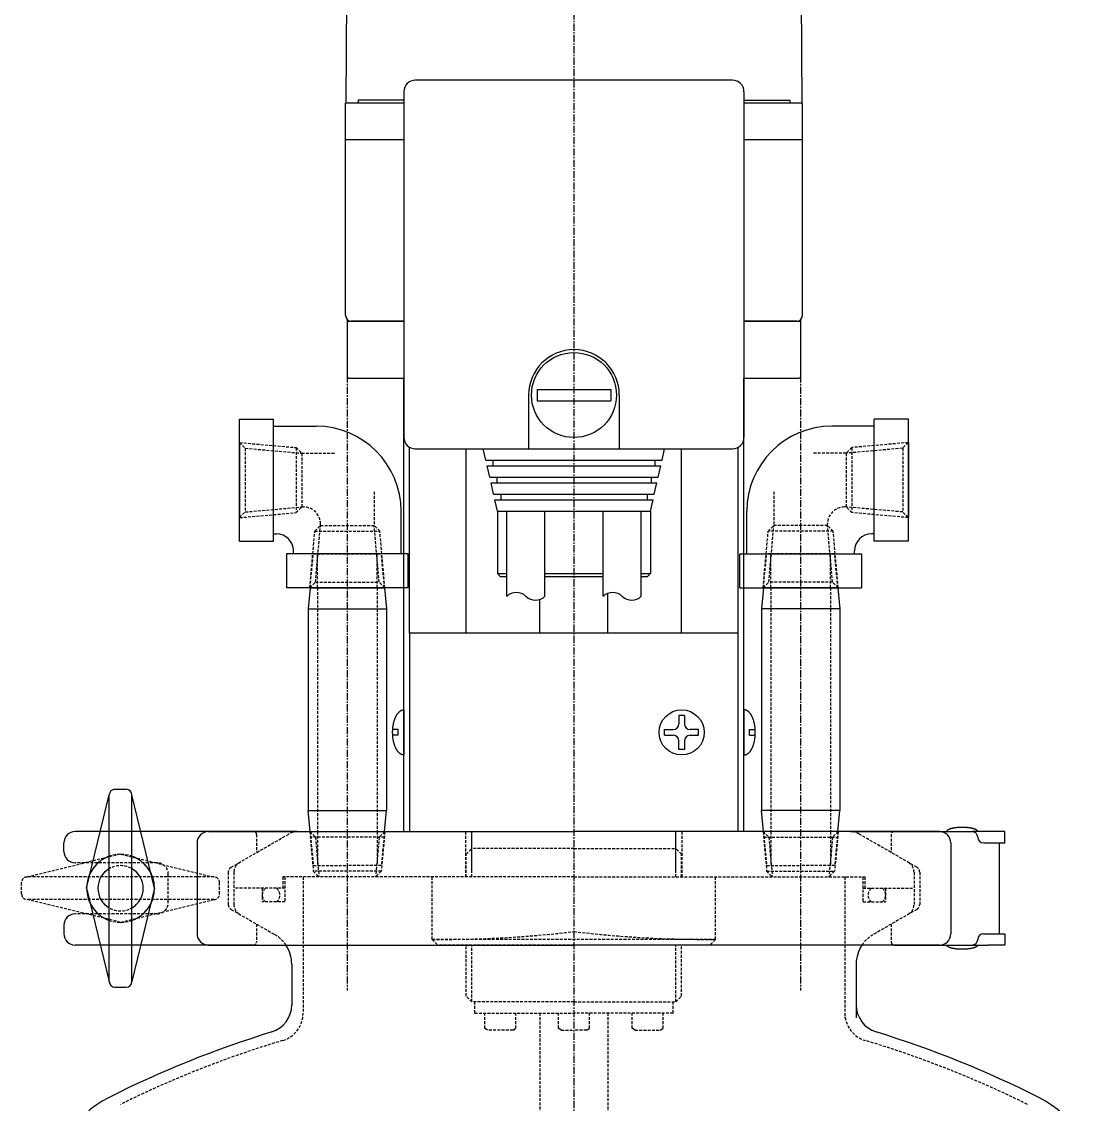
# Model space of a CAD drawing. Extents: x 248 to 1051, y 18 to 1053.
# Drawn here: x 669 to 858.5, y 479.4 to 670.4 of the extents above; entities that cross this region are included whole.
import ezdxf

# ---------------------------------------------------------------- set-up
doc = ezdxf.new("R2010")
doc.units = 0
doc.linetypes.add('CENTER', pattern=[2, 1.25, -0.25, 0.25, -0.25])
doc.linetypes.add('DASHED', pattern=[0.75, 0.5, -0.25])
doc.layers.get('0').update_dxf_attribs({"linetype": 'CONTINUOUS'})
doc.layers.add('CENTER', color=1, linetype='CENTER')

msp = doc.modelspace()

# ---------------------------------------------------------------- linework, layer by layer
at = {"color": 7, "linetype": 'CONTINUOUS'}
for p, q in [((726.3, 656.02), (726.7, 727.52)), ((806.3, 727.52), (806.7, 656.02)), ((794.5, 660.02), (738.5, 660.02)), ((736.5, 658.02), (736.5, 597.02)), ((796.5, 658.02), (796.5, 597.02)), ((736.5, 656.02), (726.2, 656.02)), ((726.2, 618.52), (726.2, 656.02)), ((728.42, 656.52), (728.42, 656.02)), ((736.5, 656.52), (728.42, 656.52)), ((796.5, 656.52), (804.58, 656.52)), ((806.8, 656.02), (796.5, 656.02)), ((804.58, 656.52), (804.58, 656.02)), ((806.8, 618.52), (806.8, 656.02)), ((736.5, 649.52), (726.2, 649.52)), ((806.8, 649.52), (796.5, 649.52)), ((726.5, 617.32), (726.7, 617.52)), ((726.5, 617.32), (726.5, 607.72)), ((726.7, 617.52), (736.5, 617.52)), ((736.5, 617.52), (727.2, 617.52)), ((805.8, 617.52), (796.5, 617.52)), ((796.5, 617.52), (806.3, 617.52)), ((806.3, 617.52), (806.5, 617.32)), ((806.5, 617.32), (806.5, 607.72)), ((726.5, 607.72), (726.7, 607.52)), ((726.7, 607.52), (736.5, 607.52)), ((736.5, 527.52), (736.5, 607.52)), ((796.5, 607.52), (806.3, 607.52)), ((796.5, 527.52), (796.5, 607.52)), ((806.5, 607.72), (806.3, 607.52)), ((760, 605.52), (760, 603.52)), ((760, 605.52), (773, 605.52)), ((773, 605.52), (773, 603.52)), ((758.5, 604.52), (758.5, 595.02)), ((760, 603.52), (773, 603.52)), ((774.5, 604.52), (774.5, 595.02)), ((707.5, 578.77), (707.5, 600.27)), ((707.5, 600.27), (713.5, 600.27)), ((713.5, 578.77), (713.5, 600.27)), ((825.5, 600.27), (819.5, 600.27)), ((819.5, 578.77), (819.5, 600.27)), ((825.5, 578.77), (825.5, 600.27)), ((713.5, 599.02), (721, 599.02)), ((819.5, 599.02), (812, 599.02)), ((707.5, 596.14), (707.5, 582.89)), ((825.5, 596.14), (825.5, 582.89)), ((737.5, 562.52), (737.5, 595.28)), ((738.5, 595.02), (794.5, 595.02)), ((747.5, 562.52), (747.5, 595.02)), ((750.96, 593.02), (750.5, 595.02)), ((782.05, 593.02), (782.5, 595.02)), ((785.5, 562.52), (785.5, 595.02)), ((795.5, 562.52), (795.5, 595.28)), ((750.96, 593.02), (782.05, 593.02)), ((751.64, 590.02), (751.18, 592.02)), ((751.18, 592.02), (781.82, 592.02)), ((752.21, 593.02), (752.21, 592.02)), ((780.79, 593.02), (780.79, 592.02)), ((781.36, 590.02), (781.82, 592.02)), ((751.64, 590.02), (781.36, 590.02)), ((752.32, 587.02), (751.86, 589.02)), ((751.86, 589.02), (781.14, 589.02)), ((752.89, 590.02), (752.89, 589.02)), ((780.11, 590.02), (780.11, 589.02)), ((780.68, 587.02), (781.14, 589.02)), ((752.32, 587.02), (780.68, 587.02)), ((753.57, 587.02), (753.57, 586.02)), ((779.43, 587.02), (779.43, 586.02)), ((753, 584.02), (752.55, 586.02)), ((752.55, 586.02), (780.46, 586.02)), ((780, 584.02), (780.46, 586.02)), ((736, 576.52), (736, 584.02)), ((753, 584.02), (753, 573.02)), ((753, 584.02), (780, 584.02)), ((754.65, 569.02), (754.65, 584.02)), ((761.35, 568.99), (761.35, 584.02)), ((771.65, 569.02), (771.65, 584.02)), ((778.35, 568.99), (778.35, 584.02)), ((780, 584.02), (780, 573.02)), ((797, 576.52), (797, 584.02)), ((707.5, 578.77), (713.5, 578.77)), ((713.5, 580.02), (714, 580.02)), ((819.5, 580.02), (819, 580.02)), ((825.5, 578.77), (819.5, 578.77)), ((717, 576.52), (717, 577.02)), ((816, 576.52), (816, 577.02)), ((715.75, 576.52), (715.75, 570.52)), ((737.25, 576.52), (715.75, 576.52)), ((737.25, 570.52), (737.25, 576.52)), ((795.75, 570.52), (795.75, 576.52)), ((795.75, 576.52), (817.25, 576.52)), ((817.25, 576.52), (817.25, 570.52)), ((753, 573.02), (754.65, 573.02)), ((753.5, 572.52), (753, 573.02)), ((761.35, 573.02), (771.65, 573.02)), ((778.35, 573.02), (780, 573.02)), ((780, 573.02), (779.5, 572.52)), ((753.5, 572.52), (754.65, 572.52)), ((761.35, 572.52), (771.65, 572.52)), ((778.35, 572.52), (779.5, 572.52)), ((737.25, 570.52), (715.75, 570.52)), ((719.94, 570.52), (719.6, 566.82)), ((719.88, 570.52), (733.13, 570.52)), ((719.94, 570.52), (733.06, 570.52)), ((733.06, 570.52), (733.4, 566.82)), ((772.5, 562.52), (772.5, 569.55)), ((795.75, 570.52), (817.25, 570.52)), ((799.94, 570.52), (799.6, 566.82)), ((813.13, 570.52), (799.88, 570.52)), ((813.06, 570.52), (799.94, 570.52)), ((813.06, 570.52), (813.4, 566.82)), ((760.5, 562.52), (760.5, 568.47)), ((719.6, 566.82), (719.6, 531.22)), ((719.6, 566.82), (733.4, 566.82)), ((733.4, 566.82), (733.4, 531.22)), ((799.6, 566.82), (799.6, 531.22)), ((813.4, 566.82), (799.6, 566.82)), ((813.4, 566.82), (813.4, 531.22)), ((795.5, 562.52), (737.5, 562.52)), ((737.5, 562.52), (737.5, 527.52)), ((795.5, 527.52), (795.5, 562.52)), ((736.5, 549), (736.5, 541.03)), ((796.5, 549), (796.5, 541.03)), ((785, 548.02), (785, 546.52)), ((786, 548.02), (785, 548.02)), ((786, 548.02), (786, 546.52)), ((735.5, 545.52), (734.52, 545.52)), ((735.5, 544.52), (734.52, 544.52)), ((735.5, 544.52), (735.5, 545.52)), ((782.5, 545.52), (784, 545.52)), ((782.5, 544.52), (782.5, 545.52)), ((782.5, 544.52), (784, 544.52)), ((788.5, 545.52), (787, 545.52)), ((787, 544.52), (788.5, 544.52)), ((788.5, 544.52), (788.5, 545.52)), ((797.5, 544.52), (797.5, 545.52)), ((797.5, 545.52), (798.49, 545.52)), ((797.5, 544.52), (798.49, 544.52)), ((785, 542.02), (785, 543.52)), ((786, 543.52), (786, 542.02)), ((786, 542.02), (785, 542.02)), ((685.5, 534.98), (687.5, 534.98)), ((680.5, 517.52), (684.5, 533.98)), ((684.5, 501.06), (684.5, 533.98)), ((692.5, 517.52), (688.5, 533.98)), ((688.5, 501.06), (688.5, 533.98)), ((719.94, 527.52), (719.6, 531.22)), ((719.6, 531.22), (733.4, 531.22)), ((733.06, 527.52), (733.4, 531.22)), ((813.4, 531.22), (799.6, 531.22)), ((799.94, 527.52), (799.6, 531.22)), ((813.06, 527.52), (813.4, 531.22)), ((702, 527.52), (678.5, 527.52)), ((702, 527.52), (766.5, 527.52)), ((710, 527.52), (702, 527.52)), ((717.7, 527.52), (710, 527.52)), ((719.94, 527.52), (733.06, 527.52)), ((831, 527.52), (766.5, 527.52)), ((813.06, 527.52), (799.94, 527.52)), ((815.3, 527.52), (823, 527.52)), ((823, 527.52), (831, 527.52)), ((831, 527.52), (836.75, 527.52)), ((842.51, 527.52), (836.75, 527.52)), ((842.51, 525.52), (842.51, 527.52)), ((676.5, 524.02), (676.5, 525.52)), ((700, 525.52), (700, 509.52)), ((833, 525.52), (833, 509.52)), ((837.75, 526.52), (837.75, 526.52)), ((838.75, 525.52), (841.54, 525.52)), ((841.54, 525.52), (842.51, 525.52)), ((841.54, 525.52), (841.54, 509.52)), ((680.5, 517.52), (684.5, 501.06)), ((692.5, 517.52), (688.5, 501.06)), ((676.5, 511.02), (676.5, 509.52)), ((837.75, 508.52), (837.75, 508.52)), ((838.75, 509.52), (841.54, 509.52)), ((841.54, 509.52), (842.51, 509.52)), ((842.51, 509.52), (842.51, 507.52)), ((702, 507.52), (678.5, 507.52)), ((710, 507.52), (702, 507.52)), ((702, 507.52), (766.5, 507.52)), ((710, 507.52), (716.23, 507.52)), ((831, 507.52), (766.5, 507.52)), ((823, 507.52), (816.78, 507.52)), ((823, 507.52), (831, 507.52)), ((831, 507.52), (839.54, 507.52)), ((842.51, 507.52), (839.54, 507.52)), ((716.7, 504.16), (716.7, 496.97)), ((816.3, 504.16), (816.3, 494.69)), ((685.5, 500.06), (687.5, 500.06))]:
    msp.add_line(p, q, dxfattribs=at)
at = {"color": 3, "linetype": 'DASHED'}
for p, q in [((707.5, 596.14), (708.5, 595.14)), ((707.5, 596.14), (717.47, 595.25)), ((825.5, 596.14), (815.53, 595.25)), ((825.5, 596.14), (824.5, 595.14)), ((708.5, 595.14), (718.47, 594.25)), ((708.5, 595.14), (708.5, 583.89)), ((717.47, 595.25), (717.47, 583.78)), ((717.47, 595.25), (718.47, 594.25)), ((718.47, 594.25), (718.47, 584.78)), ((718.47, 594.25), (724.45, 594.25)), ((814.53, 594.25), (808.55, 594.25)), ((815.53, 595.25), (814.53, 594.25)), ((824.5, 595.14), (814.53, 594.25)), ((814.53, 594.25), (814.53, 584.78)), ((815.53, 595.25), (815.53, 583.78)), ((824.5, 595.14), (824.5, 583.89)), ((731.24, 587.47), (731.24, 581.49)), ((801.77, 587.47), (801.77, 581.49)), ((708.5, 583.89), (718.47, 584.78)), ((717.47, 583.78), (718.47, 584.78)), ((718.47, 584.78), (718.77, 584.78)), ((814.53, 584.78), (814.24, 584.78)), ((815.53, 583.78), (814.53, 584.78)), ((824.5, 583.89), (814.53, 584.78)), ((707.5, 582.89), (708.5, 583.89)), ((707.5, 582.89), (717.47, 583.78)), ((825.5, 582.89), (815.53, 583.78)), ((825.5, 582.89), (824.5, 583.89)), ((719.88, 570.52), (720.77, 580.49)), ((720.77, 580.49), (721.77, 581.49)), ((720.77, 580.49), (732.24, 580.49)), ((720.88, 571.52), (721.77, 581.49)), ((721.77, 581.49), (721.77, 581.78)), ((721.77, 581.49), (731.24, 581.49)), ((732.24, 580.49), (731.24, 581.49)), ((732.13, 571.52), (731.24, 581.49)), ((733.13, 570.52), (732.24, 580.49)), ((799.88, 570.52), (800.77, 580.49)), ((800.77, 580.49), (801.77, 581.49)), ((812.24, 580.49), (800.77, 580.49)), ((800.88, 571.52), (801.77, 581.49)), ((811.24, 581.49), (801.77, 581.49)), ((811.24, 581.49), (811.24, 581.78)), ((812.24, 580.49), (811.24, 581.49)), ((812.13, 571.52), (811.24, 581.49)), ((813.13, 570.52), (812.24, 580.49)), ((719.94, 570.52), (720.5, 576.52)), ((720.5, 576.52), (732.5, 576.52)), ((721.25, 570.52), (721.25, 576.52)), ((731.75, 570.52), (731.75, 576.52)), ((733.06, 570.52), (732.5, 576.52)), ((799.94, 570.52), (800.5, 576.52)), ((812.5, 576.52), (800.5, 576.52)), ((801.25, 570.52), (801.25, 576.52)), ((811.75, 570.52), (811.75, 576.52)), ((813.06, 570.52), (812.5, 576.52)), ((719.88, 570.52), (720.88, 571.52)), ((720.88, 571.52), (732.13, 571.52)), ((733.13, 570.52), (732.13, 571.52)), ((799.88, 570.52), (800.88, 571.52)), ((812.13, 571.52), (800.88, 571.52)), ((813.13, 570.52), (812.13, 571.52)), ((721.25, 570.52), (721.25, 527.52)), ((731.75, 570.52), (731.75, 527.52)), ((801.25, 570.52), (801.25, 527.52)), ((811.75, 570.52), (811.75, 527.52)), ((706, 521.23), (716.2, 527.11)), ((719.88, 527.52), (720.5, 520.52)), ((719.88, 527.52), (720.88, 526.52)), ((719.94, 527.52), (720.5, 521.52)), ((721.25, 527.52), (721.25, 521.52)), ((731.75, 527.52), (731.75, 521.52)), ((733.13, 527.52), (732.13, 526.52)), ((733.06, 527.52), (732.5, 521.52)), ((733.13, 527.52), (732.5, 520.52)), ((747.4, 519.52), (747.4, 527.52)), ((748.5, 520.52), (748.5, 527.52)), ((748.5, 519.52), (748.5, 527.52)), ((784.5, 519.52), (784.5, 527.52)), ((784.5, 520.52), (784.5, 527.52)), ((785.6, 519.52), (785.6, 527.52)), ((799.88, 527.52), (800.88, 526.52)), ((799.88, 527.52), (800.5, 520.52)), ((799.94, 527.52), (800.5, 521.52)), ((801.25, 527.52), (801.25, 521.52)), ((811.75, 527.52), (811.75, 521.52)), ((813.13, 527.52), (812.13, 526.52)), ((813.13, 527.52), (812.5, 520.52)), ((813.06, 527.52), (812.5, 521.52)), ((827, 521.23), (816.8, 527.11)), ((710.5, 527.02), (710.5, 523.83)), ((733.04, 526.52), (719.96, 526.52)), ((720.88, 526.52), (721.5, 519.52)), ((732.13, 526.52), (731.5, 519.52)), ((799.96, 526.52), (813.04, 526.52)), ((800.88, 526.52), (801.5, 519.52)), ((812.13, 526.52), (811.5, 519.52)), ((822.5, 527.02), (822.5, 523.83)), ((686.5, 523.52), (670.04, 519.52)), ((686.5, 523.52), (702.96, 519.52)), ((747.5, 523.52), (748.5, 524.52)), ((747.5, 519.52), (747.5, 523.52)), ((766.5, 524.52), (748.5, 524.52)), ((766.5, 524.52), (784.5, 524.52)), ((785.5, 523.52), (784.5, 524.52)), ((785.5, 519.52), (785.5, 523.52)), ((692.92, 522.02), (678.5, 522.02)), ((720.5, 521.52), (726.5, 521.52)), ((732.5, 521.52), (726.5, 521.52)), ((800.5, 521.52), (806.5, 521.52)), ((812.5, 521.52), (806.5, 521.52)), ((702.96, 519.52), (670.04, 519.52)), ((694.92, 515.02), (694.92, 520.02)), ((705.5, 520.36), (705.5, 514.67)), ((706.5, 520.36), (706.5, 514.67)), ((766.5, 519.52), (715.15, 519.52)), ((715.15, 519.52), (715.15, 517.52)), ((715.5, 519.52), (715.5, 515.12)), ((718.7, 519.52), (718.7, 495.48)), ((732.5, 520.52), (720.5, 520.52)), ((720.5, 520.52), (721.5, 519.52)), ((732.5, 520.52), (731.5, 519.52)), ((741.5, 508.52), (741.5, 519.52)), ((766.5, 519.52), (817.85, 519.52)), ((791.5, 508.52), (791.5, 519.52)), ((800.5, 520.52), (812.5, 520.52)), ((800.5, 520.52), (801.5, 519.52)), ((812.5, 520.52), (811.5, 519.52)), ((814.3, 519.52), (814.3, 494.57)), ((817.5, 519.52), (817.5, 515.12)), ((817.85, 519.52), (817.85, 517.52)), ((826.5, 520.36), (826.5, 514.67)), ((827.5, 520.36), (827.5, 514.67)), ((669.04, 516.52), (669.04, 518.52)), ((703.96, 516.52), (703.96, 518.52)), ((715.5, 517.52), (706.5, 517.52)), ((711.5, 517.52), (711.5, 515.12)), ((817.5, 517.52), (826.5, 517.52)), ((821.5, 517.52), (821.5, 515.12)), ((686.5, 511.52), (670.04, 515.52)), ((702.96, 515.52), (670.04, 515.52)), ((686.5, 511.52), (702.96, 515.52)), ((706, 513.81), (713.7, 509.36)), ((715.5, 515.12), (711.5, 515.12)), ((817.5, 515.12), (821.5, 515.12)), ((827, 513.81), (819.3, 509.36)), ((692.92, 513.02), (678.5, 513.02)), ((710.5, 511.21), (710.5, 508.02)), ((822.5, 511.21), (822.5, 508.02)), ((741.5, 508.52), (742.5, 507.52)), ((791.5, 508.52), (741.5, 508.52)), ((791.5, 508.52), (790.5, 507.52)), ((790.5, 507.52), (742.5, 507.52)), ((747.5, 498.52), (747.5, 507.52)), ((748.5, 497.52), (748.5, 507.52)), ((784.5, 497.52), (784.5, 507.52)), ((785.5, 498.52), (785.5, 507.52)), ((748.5, 497.52), (747.5, 498.52)), ((748.5, 497.52), (747.5, 498.52)), ((784.5, 497.52), (785.5, 498.52)), ((784.5, 497.52), (785.5, 498.52)), ((766.5, 497.52), (748.5, 497.52)), ((749, 495.52), (749, 497.52)), ((766.5, 497.52), (784.5, 497.52)), ((784, 495.52), (784, 497.52)), ((749, 495.52), (766.5, 495.52)), ((750.75, 492.82), (750.75, 495.52)), ((756.25, 492.82), (756.25, 495.52)), ((760.5, 495.52), (760.5, 349.52)), ((763.75, 492.82), (763.75, 495.52)), ((784, 495.52), (766.5, 495.52)), ((769.25, 492.82), (769.25, 495.52)), ((772.5, 495.52), (772.5, 349.52)), ((776.75, 492.82), (776.75, 495.52)), ((782.25, 492.82), (782.25, 495.52)), ((751.27, 492.52), (750.75, 492.82)), ((755.73, 492.52), (756.25, 492.82)), ((764.27, 492.52), (763.75, 492.82)), ((768.73, 492.52), (769.25, 492.82)), ((777.27, 492.52), (776.75, 492.82)), ((781.73, 492.52), (782.25, 492.82)), ((755.73, 492.52), (751.27, 492.52)), ((764.27, 492.52), (766.5, 492.52)), ((768.73, 492.52), (766.5, 492.52)), ((777.27, 492.52), (781.73, 492.52))]:
    msp.add_line(p, q, dxfattribs=at)
at = {"color": 7, "linetype": 'CONTINUOUS'}
for points in [[(736.5, 541.03, 0), (736.45, 541.03, 0), (736.4, 541.04, 0), (736.35, 541.04, 0), (736.3, 541.05, 0), (736.26, 541.06, 0), (736.21, 541.08, 0), (736.16, 541.09, 0), (736.11, 541.11, 0), (736.06, 541.13, 0), (736.01, 541.15, 0), (735.97, 541.18, 0), (735.92, 541.2, 0), (735.87, 541.23, 0), (735.83, 541.27, 0), (735.78, 541.3, 0), (735.74, 541.34, 0), (735.69, 541.38, 0), (735.65, 541.41, 0), (735.6, 541.46, 0), (735.56, 541.5, 0), (735.51, 541.55, 0), (735.47, 541.6, 0), (735.43, 541.65, 0), (735.39, 541.7, 0), (735.35, 541.76, 0), (735.31, 541.82, 0), (735.27, 541.88, 0), (735.23, 541.94, 0), (735.2, 542, 0), (735.16, 542.07, 0), (735.12, 542.13, 0), (735.09, 542.2, 0), (735.05, 542.27, 0), (735.02, 542.34, 0), (734.99, 542.41, 0), (734.96, 542.49, 0), (734.92, 542.57, 0), (734.89, 542.64, 0), (734.87, 542.72, 0), (734.84, 542.8, 0), (734.81, 542.88, 0), (734.78, 542.97, 0), (734.76, 543.05, 0), (734.74, 543.14, 0), (734.71, 543.23, 0), (734.69, 543.31, 0), (734.67, 543.4, 0), (734.65, 543.49, 0), (734.63, 543.58, 0), (734.62, 543.67, 0), (734.6, 543.77, 0), (734.59, 543.86, 0), (734.57, 543.95, 0), (734.56, 544.05, 0), (734.55, 544.14, 0), (734.54, 544.24, 0), (734.53, 544.34, 0), (734.52, 544.43, 0), (734.52, 544.53, 0), (734.51, 544.63, 0), (734.51, 544.72, 0), (734.5, 544.82, 0), (734.5, 544.92, 0), (734.5, 545.02, 0), (734.5, 545.11, 0), (734.5, 545.21, 0), (734.51, 545.31, 0), (734.51, 545.41, 0), (734.52, 545.5, 0), (734.52, 545.6, 0), (734.53, 545.7, 0), (734.54, 545.79, 0), (734.55, 545.89, 0), (734.56, 545.98, 0), (734.57, 546.08, 0), (734.59, 546.17, 0), (734.6, 546.27, 0), (734.62, 546.36, 0), (734.63, 546.45, 0), (734.65, 546.54, 0), (734.67, 546.63, 0), (734.69, 546.72, 0), (734.71, 546.81, 0), (734.74, 546.89, 0), (734.76, 546.98, 0), (734.78, 547.07, 0), (734.81, 547.15, 0), (734.84, 547.23, 0), (734.87, 547.31, 0), (734.89, 547.39, 0), (734.92, 547.47, 0), (734.96, 547.54, 0), (734.99, 547.62, 0), (735.02, 547.69, 0), (735.05, 547.76, 0), (735.09, 547.83, 0), (735.12, 547.9, 0), (735.16, 547.97, 0), (735.2, 548.03, 0), (735.23, 548.1, 0), (735.27, 548.16, 0), (735.31, 548.22, 0), (735.35, 548.27, 0), (735.39, 548.33, 0), (735.43, 548.38, 0), (735.47, 548.43, 0), (735.51, 548.48, 0), (735.56, 548.53, 0), (735.6, 548.58, 0), (735.65, 548.62, 0), (735.69, 548.66, 0), (735.74, 548.7, 0), (735.78, 548.73, 0), (735.83, 548.77, 0), (735.87, 548.8, 0), (735.92, 548.83, 0), (735.97, 548.86, 0), (736.01, 548.88, 0), (736.06, 548.9, 0), (736.11, 548.92, 0), (736.16, 548.94, 0), (736.21, 548.96, 0), (736.26, 548.97, 0), (736.3, 548.98, 0), (736.35, 548.99, 0), (736.4, 549, 0), (736.45, 549, 0), (736.5, 549, 0)], [(796.5, 541.03, 0), (796.55, 541.03, 0), (796.6, 541.04, 0), (796.65, 541.04, 0), (796.7, 541.05, 0), (796.75, 541.06, 0), (796.79, 541.08, 0), (796.84, 541.09, 0), (796.89, 541.11, 0), (796.94, 541.13, 0), (796.99, 541.15, 0), (797.03, 541.18, 0), (797.08, 541.2, 0), (797.13, 541.23, 0), (797.17, 541.27, 0), (797.22, 541.3, 0), (797.27, 541.34, 0), (797.31, 541.38, 0), (797.36, 541.41, 0), (797.4, 541.46, 0), (797.44, 541.5, 0), (797.49, 541.55, 0), (797.53, 541.6, 0), (797.57, 541.65, 0), (797.61, 541.7, 0), (797.65, 541.76, 0), (797.69, 541.82, 0), (797.73, 541.88, 0), (797.77, 541.94, 0), (797.81, 542, 0), (797.84, 542.07, 0), (797.88, 542.13, 0), (797.91, 542.2, 0), (797.95, 542.27, 0), (797.98, 542.34, 0), (798.01, 542.41, 0), (798.05, 542.49, 0), (798.08, 542.57, 0), (798.11, 542.64, 0), (798.14, 542.72, 0), (798.16, 542.8, 0), (798.19, 542.88, 0), (798.22, 542.97, 0), (798.24, 543.05, 0), (798.26, 543.14, 0), (798.29, 543.23, 0), (798.31, 543.31, 0), (798.33, 543.4, 0), (798.35, 543.49, 0), (798.37, 543.58, 0), (798.38, 543.67, 0), (798.4, 543.77, 0), (798.41, 543.86, 0), (798.43, 543.95, 0), (798.44, 544.05, 0), (798.45, 544.14, 0), (798.46, 544.24, 0), (798.47, 544.34, 0), (798.48, 544.43, 0), (798.49, 544.53, 0), (798.49, 544.63, 0), (798.5, 544.72, 0), (798.5, 544.82, 0), (798.5, 544.92, 0), (798.5, 545.02, 0), (798.5, 545.11, 0), (798.5, 545.21, 0), (798.5, 545.31, 0), (798.49, 545.41, 0), (798.49, 545.5, 0), (798.48, 545.6, 0), (798.47, 545.7, 0), (798.46, 545.79, 0), (798.45, 545.89, 0), (798.44, 545.98, 0), (798.43, 546.08, 0), (798.41, 546.17, 0), (798.4, 546.27, 0), (798.38, 546.36, 0), (798.37, 546.45, 0), (798.35, 546.54, 0), (798.33, 546.63, 0), (798.31, 546.72, 0), (798.29, 546.81, 0), (798.26, 546.89, 0), (798.24, 546.98, 0), (798.22, 547.07, 0), (798.19, 547.15, 0), (798.16, 547.23, 0), (798.14, 547.31, 0), (798.11, 547.39, 0), (798.08, 547.47, 0), (798.05, 547.54, 0), (798.01, 547.62, 0), (797.98, 547.69, 0), (797.95, 547.76, 0), (797.91, 547.83, 0), (797.88, 547.9, 0), (797.84, 547.97, 0), (797.81, 548.03, 0), (797.77, 548.1, 0), (797.73, 548.16, 0), (797.69, 548.22, 0), (797.65, 548.27, 0), (797.61, 548.33, 0), (797.57, 548.38, 0), (797.53, 548.43, 0), (797.49, 548.48, 0), (797.44, 548.53, 0), (797.4, 548.58, 0), (797.36, 548.62, 0), (797.31, 548.66, 0), (797.27, 548.7, 0), (797.22, 548.73, 0), (797.17, 548.77, 0), (797.13, 548.8, 0), (797.08, 548.83, 0), (797.03, 548.86, 0), (796.99, 548.88, 0), (796.94, 548.9, 0), (796.89, 548.92, 0), (796.84, 548.94, 0), (796.79, 548.96, 0), (796.75, 548.97, 0), (796.7, 548.98, 0), (796.65, 548.99, 0), (796.6, 549, 0), (796.55, 549, 0), (796.5, 549, 0)], [(837.75, 527.52, 0), (837.75, 527.53, 0), (837.75, 527.55, 0), (837.74, 527.57, 0), (837.74, 527.59, 0), (837.73, 527.61, 0), (837.72, 527.63, 0), (837.71, 527.64, 0), (837.7, 527.66, 0), (837.68, 527.68, 0), (837.67, 527.7, 0), (837.65, 527.72, 0), (837.63, 527.73, 0), (837.61, 527.75, 0), (837.59, 527.77, 0), (837.57, 527.78, 0), (837.54, 527.8, 0), (837.51, 527.82, 0), (837.49, 527.84, 0), (837.46, 527.85, 0), (837.43, 527.87, 0), (837.39, 527.88, 0), (837.36, 527.9, 0), (837.32, 527.92, 0), (837.29, 527.93, 0), (837.25, 527.95, 0), (837.21, 527.96, 0), (837.17, 527.98, 0), (837.13, 527.99, 0), (837.08, 528, 0), (837.04, 528.02, 0), (836.99, 528.03, 0), (836.95, 528.04, 0), (836.9, 528.06, 0), (836.85, 528.07, 0), (836.8, 528.08, 0), (836.75, 528.09, 0), (836.69, 528.11, 0), (836.64, 528.12, 0), (836.58, 528.13, 0), (836.53, 528.14, 0), (836.47, 528.15, 0), (836.41, 528.16, 0), (836.36, 528.17, 0), (836.3, 528.17, 0), (836.24, 528.18, 0), (836.18, 528.19, 0), (836.12, 528.2, 0), (836.05, 528.21, 0), (835.99, 528.21, 0), (835.93, 528.22, 0), (835.86, 528.23, 0), (835.8, 528.23, 0), (835.73, 528.24, 0), (835.67, 528.24, 0), (835.6, 528.25, 0), (835.54, 528.25, 0), (835.47, 528.25, 0), (835.4, 528.25, 0), (835.34, 528.26, 0), (835.27, 528.26, 0), (835.2, 528.26, 0), (835.14, 528.26, 0), (835.07, 528.26, 0), (835, 528.26, 0), (834.93, 528.26, 0), (834.87, 528.26, 0), (834.8, 528.26, 0), (834.73, 528.26, 0), (834.66, 528.26, 0), (834.6, 528.25, 0), (834.53, 528.25, 0), (834.46, 528.25, 0), (834.4, 528.25, 0), (834.33, 528.24, 0), (834.27, 528.24, 0), (834.2, 528.23, 0), (834.14, 528.23, 0), (834.07, 528.22, 0), (834.01, 528.21, 0), (833.95, 528.21, 0), (833.89, 528.2, 0), (833.83, 528.19, 0), (833.76, 528.18, 0), (833.71, 528.17, 0), (833.64, 528.17, 0), (833.59, 528.16, 0), (833.53, 528.15, 0), (833.47, 528.14, 0), (833.42, 528.13, 0), (833.36, 528.12, 0), (833.31, 528.11, 0), (833.26, 528.09, 0), (833.21, 528.08, 0), (833.15, 528.07, 0), (833.11, 528.06, 0), (833.06, 528.04, 0), (833.01, 528.03, 0), (832.96, 528.02, 0), (832.92, 528, 0), (832.88, 527.99, 0), (832.83, 527.98, 0), (832.79, 527.96, 0), (832.75, 527.95, 0), (832.71, 527.93, 0), (832.68, 527.92, 0), (832.64, 527.9, 0), (832.61, 527.88, 0), (832.58, 527.87, 0), (832.54, 527.85, 0), (832.51, 527.84, 0), (832.49, 527.82, 0), (832.46, 527.8, 0), (832.43, 527.78, 0), (832.41, 527.77, 0), (832.39, 527.75, 0), (832.37, 527.73, 0), (832.35, 527.72, 0), (832.33, 527.7, 0), (832.32, 527.68, 0), (832.3, 527.66, 0), (832.29, 527.64, 0), (832.28, 527.63, 0), (832.27, 527.61, 0), (832.26, 527.59, 0), (832.26, 527.57, 0), (832.25, 527.55, 0), (832.25, 527.53, 0), (832.25, 527.52, 0)], [(837.75, 507.52, 0), (837.75, 507.5, 0), (837.75, 507.48, 0), (837.74, 507.46, 0), (837.74, 507.44, 0), (837.73, 507.43, 0), (837.72, 507.41, 0), (837.71, 507.39, 0), (837.7, 507.37, 0), (837.68, 507.35, 0), (837.67, 507.33, 0), (837.65, 507.32, 0), (837.63, 507.3, 0), (837.61, 507.28, 0), (837.59, 507.26, 0), (837.57, 507.25, 0), (837.54, 507.23, 0), (837.51, 507.21, 0), (837.49, 507.2, 0), (837.46, 507.18, 0), (837.43, 507.16, 0), (837.39, 507.15, 0), (837.36, 507.13, 0), (837.32, 507.12, 0), (837.29, 507.1, 0), (837.25, 507.09, 0), (837.21, 507.07, 0), (837.17, 507.06, 0), (837.13, 507.04, 0), (837.08, 507.03, 0), (837.04, 507.01, 0), (836.99, 507, 0), (836.95, 506.99, 0), (836.9, 506.98, 0), (836.85, 506.96, 0), (836.8, 506.95, 0), (836.75, 506.94, 0), (836.69, 506.93, 0), (836.64, 506.92, 0), (836.58, 506.91, 0), (836.53, 506.9, 0), (836.47, 506.89, 0), (836.41, 506.88, 0), (836.36, 506.87, 0), (836.3, 506.86, 0), (836.24, 506.85, 0), (836.18, 506.84, 0), (836.12, 506.83, 0), (836.05, 506.83, 0), (835.99, 506.82, 0), (835.93, 506.81, 0), (835.86, 506.81, 0), (835.8, 506.8, 0), (835.73, 506.8, 0), (835.67, 506.79, 0), (835.6, 506.79, 0), (835.54, 506.78, 0), (835.47, 506.78, 0), (835.4, 506.78, 0), (835.34, 506.77, 0), (835.27, 506.77, 0), (835.2, 506.77, 0), (835.14, 506.77, 0), (835.07, 506.77, 0), (835, 506.77, 0), (834.93, 506.77, 0), (834.87, 506.77, 0), (834.8, 506.77, 0), (834.73, 506.77, 0), (834.66, 506.77, 0), (834.6, 506.78, 0), (834.53, 506.78, 0), (834.46, 506.78, 0), (834.4, 506.79, 0), (834.33, 506.79, 0), (834.27, 506.8, 0), (834.2, 506.8, 0), (834.14, 506.81, 0), (834.07, 506.81, 0), (834.01, 506.82, 0), (833.95, 506.83, 0), (833.89, 506.83, 0), (833.83, 506.84, 0), (833.76, 506.85, 0), (833.71, 506.86, 0), (833.64, 506.87, 0), (833.59, 506.88, 0), (833.53, 506.89, 0), (833.47, 506.9, 0), (833.42, 506.91, 0), (833.36, 506.92, 0), (833.31, 506.93, 0), (833.26, 506.94, 0), (833.21, 506.95, 0), (833.15, 506.96, 0), (833.11, 506.98, 0), (833.06, 506.99, 0), (833.01, 507, 0), (832.96, 507.01, 0), (832.92, 507.03, 0), (832.88, 507.04, 0), (832.83, 507.06, 0), (832.79, 507.07, 0), (832.75, 507.09, 0), (832.71, 507.1, 0), (832.68, 507.12, 0), (832.64, 507.13, 0), (832.61, 507.15, 0), (832.58, 507.16, 0), (832.54, 507.18, 0), (832.51, 507.2, 0), (832.49, 507.21, 0), (832.46, 507.23, 0), (832.43, 507.25, 0), (832.41, 507.26, 0), (832.39, 507.28, 0), (832.37, 507.3, 0), (832.35, 507.32, 0), (832.33, 507.33, 0), (832.32, 507.35, 0), (832.3, 507.37, 0), (832.29, 507.39, 0), (832.28, 507.41, 0), (832.27, 507.43, 0), (832.26, 507.44, 0), (832.26, 507.46, 0), (832.25, 507.48, 0), (832.25, 507.5, 0), (832.25, 507.52, 0)]]:
    msp.add_polyline3d(points, dxfattribs=at)
for centre, radius in [((766.5, 604.52), 7.5), ((785.5, 545.02), 3.98)]:
    msp.add_circle(centre, radius, dxfattribs=at)
for centre, radius, start, end in [((738.5, 658.02), 2, 90, 180), ((794.5, 658.02), 2, 0, 90), ((727.2, 618.52), 1, 180, 270), ((805.8, 618.52), 1, 270, 0), ((766.5, 604.52), 8, 0, 180), ((721, 584.02), 15, 0, 90), ((812, 584.02), 15, 90, 180), ((738.5, 597.02), 2, 180, 270), ((794.5, 597.02), 2, 270, 0), ((714, 577.02), 3, 0, 90), ((819, 577.02), 3, 90, 180), ((756.33, 567.29), 2.41, 45.6997, 134.3003), ((773.33, 567.29), 2.41, 45.6997, 134.3003), ((759.7, 570.74), 2.41, 225.6997, 314.3003), ((776.7, 570.74), 2.41, 225.6997, 314.3003), ((784, 546.52), 1, 270, 0), ((787, 546.52), 1, 180, 270), ((784, 543.52), 1, 0, 90), ((787, 543.52), 1, 90, 180), ((685.5, 533.98), 1, 90, 180), ((687.5, 533.98), 1, 0, 90), ((678.5, 525.52), 2, 90, 180), ((702, 525.52), 2, 90, 180), ((831, 525.52), 2, 0, 90), ((836.75, 526.52), 1, 0, 90), ((838.75, 526.52), 1, 180, 270), ((678.5, 524.02), 2, 180, 270), ((686.5, 517.52), 6, 109.4712, 250.5288), ((686.5, 517.52), 6, 289.4712, 70.5288), ((686.5, 517.52), 4, 120, 240), ((686.5, 517.52), 4, 300, 60), ((678.5, 511.02), 2, 90, 180), ((678.5, 509.52), 2, 180, 270), ((702, 509.52), 2, 180, 270), ((831, 509.52), 2, 270, 0), ((836.75, 508.52), 1, 270, 0), ((838.75, 508.52), 1, 90, 180), ((710.7, 504.16), 6, 0, 33.976), ((822.3, 504.16), 6, 146.024, 180), ((685.5, 501.06), 1, 180, 270), ((687.5, 501.06), 1, 270, 0), ((711.7, 496.97), 5, 287.0405, 360), ((821.3, 496.97), 5, 180, 252.9595), ((766.5, 318.17), 182, 107.0405, 116.822), ((766.5, 318.17), 182, 63.178, 72.9595), ((692.5, 464.53), 18, 116.822, 180), ((840.5, 464.53), 18, 0, 63.178)]:
    msp.add_arc(centre, radius, start, end, dxfattribs=at)
at = {"color": 3, "linetype": 'DASHED'}
for centre, radius, start, end in [((718.77, 581.78), 3, 0, 90), ((814.24, 581.78), 3, 90, 180), ((710, 527.02), 0.5, 0, 90), ((717.7, 524.52), 3, 90, 120), ((815.3, 524.52), 3, 60, 90), ((823, 527.02), 0.5, 90, 180), ((686.5, 517.52), 6, 19.4712, 160.5288), ((686.5, 517.52), 4, 30, 150), ((692.92, 520.02), 2, 0, 90), ((708.5, 520.36), 2, 120, 180), ((824.5, 520.36), 2, 0, 60), ((670.04, 518.52), 1, 90, 180), ((702.96, 518.52), 1, 0, 90), ((706.5, 520.36), 1, 120, 180), ((826.5, 520.36), 1, 0, 60), ((713.05, 516.32), 1.55, 129.268, 230.732), ((713.05, 516.32), 1.55, 309.268, 50.732), ((819.95, 516.32), 1.55, 129.268, 230.732), ((819.95, 516.32), 1.55, 309.268, 50.732), ((670.04, 516.52), 1, 180, 270), ((702.96, 516.52), 1, 270, 0), ((686.5, 517.52), 6, 199.4712, 340.5288), ((686.5, 517.52), 4, 210, 330), ((692.92, 515.02), 2, 270, 0), ((706.5, 514.67), 1, 180, 240), ((708.5, 514.67), 2, 180, 240), ((824.5, 514.67), 2, 300, 0), ((826.5, 514.67), 1, 300, 0), ((743.48, 700.64), 192.13, 269.4099, 276.8817), ((789.52, 700.64), 192.13, 263.1183, 270.5901), ((710, 508.02), 0.5, 270, 0), ((710.7, 504.16), 6, 33.976, 60), ((822.3, 504.16), 6, 120, 146.024), ((823, 508.02), 0.5, 180, 270), ((713.7, 495.48), 5, 286.5831, 360), ((819.3, 495.48), 5, 180, 253.4169), ((766.5, 318.17), 180, 106.5831, 116.3878), ((766.5, 318.17), 180, 63.6122, 73.4169)]:
    msp.add_arc(centre, radius, start, end, dxfattribs=at)
at = {"layer": 'CENTER', "color": 1, "linetype": 'CENTER'}
for p, q in [((766.5, 794.02), (766.5, 132.52)), ((726.5, 617.97), (726.5, 499.52)), ((806.5, 617.97), (806.5, 499.52))]:
    msp.add_line(p, q, dxfattribs=at)

doc.saveas('drawing.dxf')
